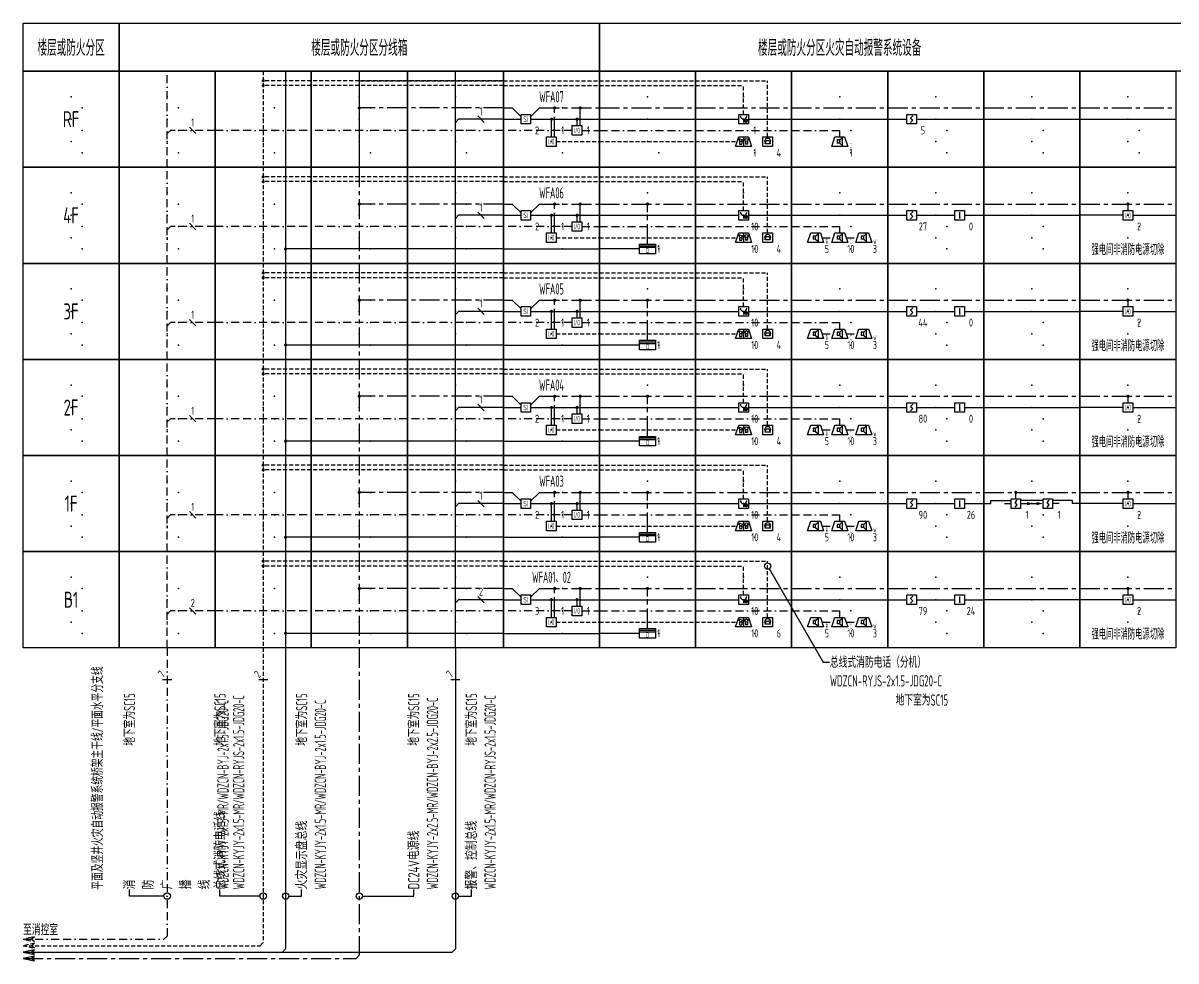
# Model space of a CAD drawing. Header units: millimetres. Extents: x -1040173 to 349982, y -145921 to 298175.
# Drawn here: x -134159 to -98159, y 5247 to 34522 of the extents above; entities that cross this region are included whole.
import ezdxf
from ezdxf import colors
from ezdxf.entities.mleader import LeaderData, LeaderLine
from ezdxf.enums import TextEntityAlignment as Align
from ezdxf.math import Vec2, Vec3

# ---------------------------------------------------------------- set-up
doc = ezdxf.new("R2010")
doc.units = ezdxf.units.MM
doc.header["$LTSCALE"] = 500
doc.header["$MEASUREMENT"] = 0
for name, pattern in [('BORDER', [1.75, 0.5, -0.25, 0.5, -0.25, 0, -0.25]), ('CENTER', [2, 1.25, -0.25, 0.25, -0.25]), ('HIDDEN', [0.375, 0.25, -0.125])]:
    doc.linetypes.add(name, pattern=pattern)
doc.layers.get('0').update_dxf_attribs({"color": 255, "linetype": 'CONTINUOUS'})
for name, color, linetype in [('E-BRST-WIRE', 2, 'BORDER'), ('E-FAS-DEVC', 3, 'CONTINUOUS'), ('E-FAS-WIRE', 4, 'CONTINUOUS'), ('E-FAS-WIRE2', 1, 'CENTER'), ('E-FAS-WIRE5', 4, 'HIDDEN'), ('E-REQU-DIMS', 30, 'CONTINUOUS'), ('E-UNIV-DIAG', 2, 'CONTINUOUS'), ('E-UNIV-EL', 140, 'CONTINUOUS'), ('E-UNIV-NOTE', 6, 'CONTINUOUS')]:
    doc.layers.add(name, color=color, linetype=linetype)
doc.layers.add('说明', color=7, linetype='CONTINUOUS', plot=False)
doc.styles.add('TH-STYLE3', font='tssdeng.shx', dxfattribs={"width": 0.7, "bigfont": 'tssdchn.shx'})

# ---------------------------------------------------------------- blocks, each defined once
blk = doc.blocks.new('E-ES01')
blk.add_lwpolyline([(0, 3000), (3000, 3000), (3000, 0), (0, 0)], close=True)
for p in [(1500, 2200), (1850, 1850), (1500, 1500), (1850, 1150), (1500, 800), (1850, 450)]:
    blk.add_point(p)
blk = doc.blocks.new('E-ANNO04')
blk.add_line((-1, -1), (1, 1))
at = {"style": 'TH-STYLE3', "width": 0.7}
blk.add_attdef('N', text='', height=2.5, dxfattribs=at).set_placement((0, 2.5), align=Align.MIDDLE)
blk = doc.blocks.new('E-BFAS110')
blk.add_lwpolyline([(-1.5, -1.5), (-1.5, 1.5), (1.5, 1.5), (1.5, -1.5)], close=True)
at = {"layer": 'E-UNIV-EL'}
blk.add_lwpolyline([(0.35, 1.06), (-0.35, 0.35), (0.35, -0.35), (-0.35, -1.06)], dxfattribs=at)
blk = doc.blocks.new('E-BFAS120')
blk.add_lwpolyline([(-1.5, -1.5), (-1.5, 1.5), (1.5, 1.5), (1.5, -1.5)], close=True)
at = {"layer": 'E-UNIV-EL'}
blk.add_line((0, -1), (0, 1), dxfattribs=at)
at = {"layer": 'E-UNIV-EL', "const_width": 0.25}
blk.add_lwpolyline([(-0.125, -0.75, 1), (0.125, -0.75, 1)], format="xyb", close=True, dxfattribs=at)
blk = doc.blocks.new('E-BFAS112')
blk.add_lwpolyline([(-1.5, -1.5), (-1.5, 1.5), (1.5, 1.5), (1.5, -1.5)], close=True)
at = {"layer": 'E-UNIV-EL'}
for p, q in [((-3.5, 0), (-1.5, 0)), ((1.5, 0), (3.5, 0))]:
    blk.add_line(p, q, dxfattribs=at)
blk.add_lwpolyline([(0.35, 1.06), (-0.35, 0.35), (0.35, -0.35), (-0.35, -1.06)], dxfattribs=at)
blk.add_lwpolyline([(3.5, 0, 1, 0, 0), (5.5, 0, 0, 0, 0)], format="xyseb", dxfattribs=at)
blk = doc.blocks.new('E-BFAS113')
blk.add_lwpolyline([(-1.5, -1.5), (-1.5, 1.5), (1.5, 1.5), (1.5, -1.5)], close=True)
at = {"layer": 'E-UNIV-EL'}
for p, q in [((-5.5, 0), (-3.5, 0)), ((3.5, 0), (1.5, 0))]:
    blk.add_line(p, q, dxfattribs=at)
blk.add_lwpolyline([(-3.5, 0, 1, 0, 0), (-1.5, 0, 0, 0, 0)], format="xyseb", dxfattribs=at)
blk.add_lwpolyline([(0.35, 1.06), (-0.35, 0.35), (0.35, -0.35), (-0.35, -1.06)], dxfattribs=at)
blk = doc.blocks.new('E-BFAS220')
blk.add_lwpolyline([(-1.5, -1.5), (-1.5, 1.5), (1.5, 1.5), (1.5, -1.5)], close=True)
at = {"layer": 'E-UNIV-EL'}
blk.add_lwpolyline([(0.58, 0), (1, 0, 1), (-1, 0), (-0.58, 0)], format="xyb", dxfattribs=at)
blk.add_lwpolyline([(-0.75, -0.67), (-0.5, 0.33), (0.5, 0.33), (0.75, -0.67)], close=True, dxfattribs=at)
blk = doc.blocks.new('E-BFAS030')
blk.add_lwpolyline([(-2.5, -1.5), (-2.5, 1.5), (2.5, 1.5), (2.5, -1.5)], close=True)
at = {"layer": 'E-UNIV-EL'}
for p, q in [((-2.5, 1), (2.5, 1)), ((-2.5, 0.5), (2.5, 0.5))]:
    blk.add_line(p, q, dxfattribs=at)
at = {"layer": 'E-UNIV-EL', "style": 'TH-STYLE3', "width": 0.7}
blk.add_attdef('F', text='', height=1.5, dxfattribs=at).set_placement((0, -0.5), align=Align.MIDDLE)
blk = doc.blocks.new('E-BFAS212')
blk.add_lwpolyline([(-1.5, -1.5), (-1.5, 1.5), (1.5, 1.5), (1.5, -1.5)], close=True)
at = {"layer": 'E-UNIV-EL'}
blk.add_line((0, 0), (0, -1), dxfattribs=at)
for radius in [0.5, 0.25]:
    blk.add_circle((0.75, -0.5), radius, dxfattribs=at)
blk.add_arc((0, 1), 1, 180, 0, dxfattribs=at)
blk = doc.blocks.new('E-BFAS410-2')
blk.add_lwpolyline([(-2.5, -1.5), (-1.5, 1.5), (1.5, 1.5), (2.5, -1.5)], close=True)
at = {"layer": 'E-UNIV-EL'}
for p, q in [((0, 0.5), (-0.8, 0.5)), ((-0.8, 0.5), (-0.8, -0.5)), ((0, 0.5), (0.8, 1.2)), ((0, -0.5), (0, 0.5)), ((0.8, 1.2), (0.8, -1.2)), ((0, -0.5), (-0.8, -0.5)), ((0, -0.5), (0.8, -1.2))]:
    blk.add_line(p, q, dxfattribs=at)
at = {"layer": 'E-UNIV-EL', "style": 'TH-STYLE3', "width": 0.5}
blk.add_attdef('F', text='', height=1.5, dxfattribs=at).set_placement((3.5, -1.25), align=Align.MIDDLE)
blk = doc.blocks.new('E-BFAS410-3')
blk.add_lwpolyline([(-2.5, -1.5), (-1.5, 1.5), (1.5, 1.5), (2.5, -1.5)], close=True)
at = {"layer": 'E-UNIV-EL'}
for p, q in [((0, 0.5), (-0.8, 0.5)), ((-0.8, 0.5), (-0.8, -0.5)), ((0, 0.5), (0.8, 1.2)), ((0, -0.5), (0, 0.5)), ((0.8, 1.2), (0.8, -1.2)), ((0, -0.5), (-0.8, -0.5)), ((0, -0.5), (0.8, -1.2))]:
    blk.add_line(p, q, dxfattribs=at)
at = {"layer": 'E-UNIV-EL', "style": 'TH-STYLE3', "width": 0.5}
blk.add_attdef('F', text='', height=1.5, dxfattribs=at).set_placement((3.5, -1.25), align=Align.MIDDLE)
blk = doc.blocks.new('E-BFAS410-4')
blk.add_lwpolyline([(-2.5, -1.5), (-1.5, 1.5), (1.5, 1.5), (2.5, -1.5)], close=True)
at = {"layer": 'E-UNIV-EL'}
for p, q in [((0, 0.5), (-0.8, 0.5)), ((-0.8, 0.5), (-0.8, -0.5)), ((0, 0.5), (0.8, 1.2)), ((0, -0.5), (0, 0.5)), ((0.8, 1.2), (0.8, -1.2)), ((0, -0.5), (-0.8, -0.5)), ((0, -0.5), (0.8, -1.2))]:
    blk.add_line(p, q, dxfattribs=at)
at = {"layer": 'E-UNIV-EL', "style": 'TH-STYLE3', "width": 0.5}
blk.add_attdef('F', text='', height=1.5, dxfattribs=at).set_placement((3.5, -1.25), align=Align.MIDDLE)
blk = doc.blocks.new('E-BFAS330')
blk.add_lwpolyline([(-2.5, -1.5), (-1.5, 1.5), (1.5, 1.5), (2.5, -1.5)], close=True)
at = {"layer": 'E-UNIV-EL'}
for p, q in [((-1.56, 1), (-0.24, 0.6)), ((-1.1, 0), (-1.56, 1)), ((-0.5, 0), (-1.3, 0)), ((-1.3, 0), (-1.3, -0.8)), ((-0.7, 0), (-0.24, 0.6)), ((-0.5, 0), (-0.5, -0.8)), ((0, 1.5), (0, -1.5)), ((0.6, 0.1), (0.6, -0.8)), ((1.2, 0.1), (1.2, -0.8)), ((-1.3, -0.8), (-0.5, -0.8)), ((1.2, -0.8), (0.6, -0.8))]:
    blk.add_line(p, q, dxfattribs=at)
blk.add_circle((0.9, 0.5), 0.5, dxfattribs=at)
blk = doc.blocks.new('E-BFAS520')
blk.add_lwpolyline([(-1.5, -1.5), (-1.5, 1.5), (1.5, 1.5), (1.5, -1.5)], close=True)
at = {"layer": 'E-UNIV-EL', "style": 'TH-STYLE3', "width": 0.5}
blk.add_attdef('F', text='', height=1.7, dxfattribs=at).set_placement((0, 0), align=Align.MIDDLE)
blk = doc.blocks.new('E-BFAS540')
blk.add_lwpolyline([(-1.5, -1.5), (-1.5, 1.5), (1.5, 1.5), (1.5, -1.5)], close=True)
at = {"layer": 'E-UNIV-EL', "style": 'TH-STYLE3', "width": 0.7}
blk.add_attdef('F', text='', height=1.7, dxfattribs=at).set_placement((0, 0), align=Align.MIDDLE)
blk = doc.blocks.new('_DotBlank')
at = {"color": 0, "linetype": 'ByBlock', "lineweight": -2}
blk.add_line((-0.5, 0), (-1, 0), dxfattribs=at)
blk.add_circle((0, 0), 0.5, dxfattribs=at)
blk = doc.blocks.new('系统图固定部分（不含消控室）')
at = {"layer": 'E-BRST-WIRE', "color": 2}
for p, q in [((4500, 0), (4500, -9000)), ((0, -9100), (4400, -9100)), ((4400, -9100), (4500, -9000))]:
    blk.add_line(p, q, dxfattribs=at)
blk.add_lwpolyline([(0, -9100), (353, -9175), (253, -9100), (353, -9025), (0, -9100)], dxfattribs=at)
at = {"layer": 'E-FAS-WIRE', "color": 4}
for p, q in [((8200, 0), (8200, -9400)), ((13500, 0), (13500, -9400)), ((0, -9500), (13400, -9500)), ((8100, -9500), (8200, -9400)), ((13400, -9500), (13500, -9400))]:
    blk.add_line(p, q, dxfattribs=at)
blk.add_lwpolyline([(0, -9500), (353, -9575), (253, -9500), (353, -9425), (0, -9500)], dxfattribs=at)
at = {"layer": 'E-FAS-WIRE2', "color": 1}
for p, q in [((10500, 0), (10500, -9600)), ((0, -9700), (10400, -9700)), ((10400, -9700), (10500, -9600))]:
    blk.add_line(p, q, dxfattribs=at)
blk.add_lwpolyline([(0, -9700), (353, -9775), (253, -9700), (353, -9625), (0, -9700)], dxfattribs=at)
at = {"layer": 'E-FAS-WIRE5', "color": 4}
for p, q in [((7500, 0), (7500, -9200)), ((0, -9300), (7400, -9300)), ((7400, -9300), (7500, -9200))]:
    blk.add_line(p, q, dxfattribs=at)
blk.add_lwpolyline([(0, -9300), (353, -9375), (253, -9300), (353, -9225), (0, -9300)], dxfattribs=at)
at = {"layer": 'E-REQU-DIMS', "color": 6, "insert": (27246, -1456), "char_height": 350, "attachment_point": 1, "style": 'TH-STYLE3'}
blk.add_mtext('{\\W0.6;地下室为SC15}', dxfattribs=at)
at = {"layer": 'E-REQU-DIMS', "color": 6, "char_height": 350, "attachment_point": 4, "rotation": 90, "style": 'TH-STYLE3'}
for insert in [(3325, -3060), (6150, -3060), (8700, -3060), (12200, -3060), (14000, -3060)]:
    blk.add_mtext('{\\W0.6;地下室为SC15}', dxfattribs=dict(at, insert=insert))
at = {"layer": 'E-UNIV-NOTE', "style": 'TH-STYLE3', "width": 0.6}
blk.add_text('平面及竖井火灾自动报警系统桥架主干线/平面水平分支线', height=350, rotation=90, dxfattribs=at).set_placement((2325, -7550), align=Align.MIDDLE_LEFT)
blk.add_text('至消控室', height=350, dxfattribs=at).set_placement((0, -8800), align=Align.MIDDLE_LEFT)
at = {"layer": 'E-REQU-DIMS'}
ml = blk.add_multileader_mtext('Standard', dxfattribs=at)
ml.set_content('总线式消防电话线\\P{\\W0.5;WDZCN-KYJY-2x1.5-MR/WDZCN-RYJS-2x1.5-JDG20-C}', color=6, style='TH-STYLE3')
ml.set_leader_properties()
ml.set_arrow_properties(name='DOTBLANK')
ml.build(insert=Vec2(0, 0))
ml.multileader.update_dxf_attribs({"dogleg_length": 2, "arrow_head_size": 200, "scale": 100})
ctx = ml.context
ctx.base_point, ctx.scale, ctx.char_height, ctx.arrow_head_size, ctx.landing_gap_size, ctx.plane_origin, ctx.plane_x_axis, ctx.plane_y_axis = Vec3(6150, -7550), 100, 350, 200, 9, Vec3(4904, -4467), Vec3(0, 1), Vec3(-1, 0)
notes = []
notes.append((ctx, [(0, (1, 1, 0), (6150, -7750), (0, 1), 200, [(0, [(7500, -7750)], 0, [])])]))
ctx.mtext.insert, ctx.mtext.text_direction, ctx.mtext.rotation, ctx.mtext.flow_direction = Vec3(5975, -7541), Vec3(0, 1), 1.570796, 5
ml = blk.add_multileader_mtext('Standard', dxfattribs=at)
ml.set_content('报警、控制总线\\P{\\W0.5;WDZCN-KYJY-2x1.5-MR/WDZCN-RYJS-2x1.5-JDG20-C}', color=6, style='TH-STYLE3')
ml.set_leader_properties()
ml.set_arrow_properties(name='DOTBLANK')
ml.build(insert=Vec2(0, 0))
ml.multileader.update_dxf_attribs({"dogleg_length": 2, "arrow_head_size": 200, "scale": 100})
ctx = ml.context
ctx.base_point, ctx.scale, ctx.char_height, ctx.arrow_head_size, ctx.landing_gap_size, ctx.plane_origin, ctx.plane_x_axis, ctx.plane_y_axis = Vec3(14000, -7550), 100, 350, 200, 9, Vec3(15746, -4467), Vec3(0, 1), Vec3(-1, 0)
notes.append((ctx, [(0, (1, 1, 0), (14000, -7750), (0, 1), 200, [(0, [(13500, -7750)], 0, [])])]))
ctx.mtext.insert, ctx.mtext.text_direction, ctx.mtext.rotation, ctx.mtext.flow_direction = Vec3(13825, -7541), Vec3(0, 1), 1.570796, 5
ml = blk.add_multileader_mtext('Standard', dxfattribs=at)
ml.set_content('火灾显示盘总线\\P{\\W0.5;WDZCN-KYJY-2x1.5-MR/WDZCN-BYJ-2x1.5-JDG20-C}', color=6, style='TH-STYLE3')
ml.set_leader_properties()
ml.set_arrow_properties(name='DOTBLANK')
ml.build(insert=Vec2(0, 0))
ml.multileader.update_dxf_attribs({"dogleg_length": 2, "arrow_head_size": 200, "scale": 100})
ctx = ml.context
ctx.base_point, ctx.scale, ctx.char_height, ctx.arrow_head_size, ctx.landing_gap_size, ctx.plane_origin, ctx.plane_x_axis, ctx.plane_y_axis = Vec3(8700, -7550), 100, 350, 200, 9, Vec3(10446, -4467), Vec3(0, 1), Vec3(-1, 0)
notes.append((ctx, [(0, (1, 1, 0), (8700, -7750), (0, 1), 200, [(0, [(8200, -7750)], 0, [])])]))
ctx.mtext.insert, ctx.mtext.text_direction, ctx.mtext.rotation, ctx.mtext.flow_direction = Vec3(8525, -7541), Vec3(0, 1), 1.570796, 5
ml = blk.add_multileader_mtext('Standard', dxfattribs=at)
ml.set_content('DC24V电源线\\P{\\W0.5;WDZCN-KYJY-2x2.5-MR/WDZCN-BYJ-2x2.5-JDG20-C}', color=6, style='TH-STYLE3')
ml.set_leader_properties()
ml.set_arrow_properties(name='DOTBLANK')
ml.build(insert=Vec2(0, 0))
ml.multileader.update_dxf_attribs({"dogleg_length": 2, "arrow_head_size": 200, "scale": 100})
ctx = ml.context
ctx.base_point, ctx.scale, ctx.char_height, ctx.arrow_head_size, ctx.landing_gap_size, ctx.plane_origin, ctx.plane_x_axis, ctx.plane_y_axis = Vec3(12200, -7550), 100, 350, 200, 9, Vec3(13746, -4467), Vec3(0, 1), Vec3(-1, 0)
notes.append((ctx, [(0, (1, 1, 0), (12200, -7750), (0, 1), 200, [(0, [(10500, -7750)], 0, [])])]))
ctx.mtext.insert, ctx.mtext.text_direction, ctx.mtext.rotation, ctx.mtext.flow_direction = Vec3(12025, -7541), Vec3(0, 1), 1.570796, 5
ml = blk.add_multileader_mtext('Standard', dxfattribs=at)
ml.set_content('{\\W0.6;总线式消防电话（分机）\\PWDZCN-RYJS-2x1.5-JDG20-C}', color=6, style='TH-STYLE3')
ml.set_leader_properties()
ml.set_arrow_properties(name='DOTBLANK')
ml.build(insert=Vec2(0, 0))
ml.multileader.update_dxf_attribs({"dogleg_length": 2, "arrow_head_size": 200, "scale": 100})
ctx = ml.context
ctx.base_point, ctx.scale, ctx.char_height, ctx.arrow_head_size, ctx.landing_gap_size, ctx.plane_origin = Vec3(25186, -450), 100, 350, 200, 9, Vec3(26019, 1004)
notes.append((ctx, [(0, (1, 1, 0), (24986, -450), (1, 0), 200, [(1, [(23250, 2550)], 0, [])])]))
ctx.mtext.insert, ctx.mtext.flow_direction = Vec3(25195, -275), 5
ml = blk.add_multileader_mtext('Standard', dxfattribs=at)
ml.set_content('消防广播线\\P{\\W0.5;WDZCN-KYJY-2x1.5-MR/WDZCN-BYJ-2x1.5-JDG20-C}', color=6, style='TH-STYLE3')
ml.set_leader_properties()
ml.set_arrow_properties(name='DOTBLANK')
ml.build(insert=Vec2(0, 0))
ml.multileader.update_dxf_attribs({"dogleg_length": 2, "arrow_head_size": 200, "scale": 100})
ctx = ml.context
ctx.base_point, ctx.scale, ctx.char_height, ctx.arrow_head_size, ctx.landing_gap_size, ctx.plane_origin, ctx.plane_x_axis, ctx.plane_y_axis = Vec3(3325, -7550), 100, 350, 200, 9, Vec3(1579, -4467), Vec3(0, 1), Vec3(-1, 0)
notes.append((ctx, [(0, (1, 1, 0), (3325, -7750), (0, 1), 200, [(0, [(4500, -7750)], 0, [])])]))
ctx.mtext.insert, ctx.mtext.text_direction, ctx.mtext.rotation, ctx.mtext.width, ctx.mtext.flow_direction = Vec3(3150, -7541), Vec3(0, 1), 1.570796, 0.5, 5
for ctx, leaders in notes:
    for number, flags, end, landing, length, lines in leaders:
        leader = LeaderData()
        leader.index, (leader.has_last_leader_line, leader.has_dogleg_vector, leader.attachment_direction) = number, flags
        leader.last_leader_point, leader.dogleg_vector, leader.dogleg_length = Vec3(end), Vec3(landing), length
        for number, points, colour, breaks in lines:
            line = LeaderLine()
            line.index, line.vertices, line.color, line.breaks = number, Vec3.list(points), colors.encode_raw_color(colour), breaks
            leader.lines.append(line)
        ctx.leaders.append(leader)

msp = doc.modelspace()

# ---------------------------------------------------------------- linework, layer by layer
at = {"layer": 'E-BRST-WIRE'}
for p, q in [((-129659, 30022), (-129659, 33022)), ((-129659, 31072), (-129559, 31172)), ((-128159, 31172), (-129559, 31172)), ((-119159, 31172), (-128159, 31172)), ((-117009, 31172), (-119159, 31172)), ((-116709, 31172), (-116159, 31172)), ((-116159, 31172), (-113159, 31172)), ((-113159, 31172), (-110159, 31172)), ((-110159, 31172), (-108659, 31172)), ((-108659, 30972), (-108659, 31172)), ((-129659, 27022), (-129659, 30022)), ((-129659, 28072), (-129559, 28172)), ((-128159, 28172), (-129559, 28172)), ((-119159, 28172), (-128159, 28172)), ((-117009, 28172), (-119159, 28172)), ((-116709, 28172), (-116159, 28172)), ((-116159, 28172), (-113159, 28172)), ((-113159, 28172), (-110159, 28172)), ((-110159, 28172), (-108659, 28172)), ((-108659, 27972), (-108659, 28172)), ((-109209, 27822), (-108859, 27822)), ((-108459, 27822), (-108109, 27822)), ((-129659, 24022), (-129659, 27022)), ((-129659, 25072), (-129559, 25172)), ((-128159, 25172), (-129559, 25172)), ((-119159, 25172), (-128159, 25172)), ((-117009, 25172), (-119159, 25172)), ((-116709, 25172), (-116159, 25172)), ((-116159, 25172), (-113159, 25172)), ((-113159, 25172), (-110159, 25172)), ((-110159, 25172), (-108659, 25172)), ((-108659, 24972), (-108659, 25172)), ((-109209, 24822), (-108859, 24822)), ((-108459, 24822), (-108109, 24822)), ((-129659, 21022), (-129659, 24022)), ((-129659, 22072), (-129559, 22172)), ((-128159, 22172), (-129559, 22172)), ((-119159, 22172), (-128159, 22172)), ((-117009, 22172), (-119159, 22172)), ((-116709, 22172), (-116159, 22172)), ((-116159, 22172), (-113159, 22172)), ((-113159, 22172), (-110159, 22172)), ((-110159, 22172), (-108659, 22172)), ((-108659, 21972), (-108659, 22172)), ((-109209, 21822), (-108859, 21822)), ((-108459, 21822), (-108109, 21822)), ((-129659, 18022), (-129659, 21022)), ((-129659, 19072), (-129559, 19172)), ((-128159, 19172), (-129559, 19172)), ((-119159, 19172), (-128159, 19172)), ((-117009, 19172), (-119159, 19172)), ((-116709, 19172), (-116159, 19172)), ((-116159, 19172), (-113159, 19172)), ((-113159, 19172), (-110159, 19172)), ((-110159, 19172), (-108659, 19172)), ((-108659, 18972), (-108659, 19172)), ((-109209, 18822), (-108859, 18822)), ((-108459, 18822), (-108109, 18822)), ((-129659, 15022), (-129659, 18022)), ((-129659, 16072), (-129559, 16172)), ((-128159, 16172), (-129559, 16172)), ((-119159, 16172), (-128159, 16172)), ((-117009, 16172), (-119159, 16172)), ((-116709, 16172), (-116159, 16172)), ((-116159, 16172), (-113159, 16172)), ((-113159, 16172), (-110159, 16172)), ((-110159, 16172), (-108659, 16172)), ((-108659, 15972), (-108659, 16172)), ((-109209, 15822), (-108859, 15822)), ((-108459, 15822), (-108109, 15822))]:
    msp.add_line(p, q, dxfattribs=at)
at = {"layer": 'E-FAS-WIRE'}
for p, q in [((-125959, 33022), (-125959, 30022)), ((-123659, 33022), (-123659, 30022)), ((-120659, 30022), (-120659, 33022)), ((-120659, 31422), (-120559, 31522)), ((-119159, 31522), (-120559, 31522)), ((-119159, 31522), (-118609, 31522)), ((-118309, 31522), (-116159, 31522)), ((-117659, 30972), (-117659, 31522)), ((-116859, 31322), (-116859, 31522)), ((-116159, 31522), (-113159, 31522)), ((-113159, 31522), (-111809, 31522)), ((-111509, 31522), (-110159, 31522)), ((-110159, 31522), (-107159, 31522)), ((-107159, 31522), (-106559, 31522)), ((-106259, 31522), (-104159, 31522)), ((-104159, 31522), (-101159, 31522)), ((-101159, 31522), (-98159, 31522)), ((-125959, 30022), (-125959, 27022)), ((-120659, 27022), (-120659, 30022)), ((-120659, 28422), (-120559, 28522)), ((-119159, 28522), (-120559, 28522)), ((-119159, 28522), (-118609, 28522)), ((-118309, 28522), (-116159, 28522)), ((-117659, 27972), (-117659, 28522)), ((-116859, 28322), (-116859, 28522)), ((-116159, 28522), (-113159, 28522)), ((-113159, 28522), (-111809, 28522)), ((-111509, 28522), (-110159, 28522)), ((-110159, 28522), (-107159, 28522)), ((-107159, 28522), (-106559, 28522)), ((-106259, 28522), (-105059, 28522)), ((-104759, 28522), (-104159, 28522)), ((-104159, 28522), (-101159, 28522)), ((-99809, 28522), (-101159, 28522)), ((-99509, 28522), (-98159, 28522)), ((-119159, 27472), (-125959, 27472)), ((-119159, 27472), (-116159, 27472)), ((-114909, 27472), (-116159, 27472)), ((-125959, 27022), (-125959, 24022)), ((-120659, 24022), (-120659, 27022)), ((-120659, 25422), (-120559, 25522)), ((-119159, 25522), (-120559, 25522)), ((-119159, 25522), (-118609, 25522)), ((-118309, 25522), (-116159, 25522)), ((-117659, 24972), (-117659, 25522)), ((-116859, 25322), (-116859, 25522)), ((-116159, 25522), (-113159, 25522)), ((-113159, 25522), (-111809, 25522)), ((-111509, 25522), (-110159, 25522)), ((-110159, 25522), (-107159, 25522)), ((-107159, 25522), (-106559, 25522)), ((-106259, 25522), (-105059, 25522)), ((-104759, 25522), (-104159, 25522)), ((-104159, 25522), (-101159, 25522)), ((-99809, 25522), (-101159, 25522)), ((-99509, 25522), (-98159, 25522)), ((-119159, 24472), (-125959, 24472)), ((-119159, 24472), (-116159, 24472)), ((-114909, 24472), (-116159, 24472)), ((-125959, 24022), (-125959, 21022)), ((-120659, 21022), (-120659, 24022)), ((-120659, 22422), (-120559, 22522)), ((-119159, 22522), (-120559, 22522)), ((-119159, 22522), (-118609, 22522)), ((-118309, 22522), (-116159, 22522)), ((-117659, 21972), (-117659, 22522)), ((-116859, 22322), (-116859, 22522)), ((-116159, 22522), (-113159, 22522)), ((-113159, 22522), (-111809, 22522)), ((-111509, 22522), (-110159, 22522)), ((-110159, 22522), (-107159, 22522)), ((-107159, 22522), (-106559, 22522)), ((-106259, 22522), (-105059, 22522)), ((-104759, 22522), (-104159, 22522)), ((-104159, 22522), (-101159, 22522)), ((-99809, 22522), (-101159, 22522)), ((-99509, 22522), (-98159, 22522)), ((-119159, 21472), (-125959, 21472)), ((-119159, 21472), (-116159, 21472)), ((-114909, 21472), (-116159, 21472)), ((-125959, 21022), (-125959, 18022)), ((-120659, 18022), (-120659, 21022)), ((-120659, 19422), (-120559, 19522)), ((-119159, 19522), (-120559, 19522)), ((-119159, 19522), (-118609, 19522)), ((-118309, 19522), (-116159, 19522)), ((-117659, 18972), (-117659, 19522)), ((-116859, 19322), (-116859, 19522)), ((-116159, 19522), (-113159, 19522)), ((-113159, 19522), (-111809, 19522)), ((-111509, 19522), (-110159, 19522)), ((-110159, 19522), (-107159, 19522)), ((-107159, 19522), (-106559, 19522)), ((-106259, 19522), (-105059, 19522)), ((-104759, 19522), (-104159, 19522)), ((-102309, 19622), (-103009, 19622)), ((-99809, 19522), (-101159, 19522)), ((-99509, 19522), (-98159, 19522)), ((-119159, 18472), (-125959, 18472)), ((-119159, 18472), (-116159, 18472)), ((-114909, 18472), (-116159, 18472)), ((-125959, 18022), (-125959, 15022)), ((-120659, 15022), (-120659, 18022)), ((-99659, 16872), (-99659, 16672)), ((-120659, 16422), (-120559, 16522)), ((-119159, 16522), (-120559, 16522)), ((-119159, 16522), (-118609, 16522)), ((-118309, 16522), (-116159, 16522)), ((-117659, 15972), (-117659, 16522)), ((-116859, 16322), (-116859, 16522)), ((-116159, 16522), (-113159, 16522)), ((-113159, 16522), (-111809, 16522)), ((-111509, 16522), (-110159, 16522)), ((-110159, 16522), (-107159, 16522)), ((-107159, 16522), (-106559, 16522)), ((-106259, 16522), (-105059, 16522)), ((-104759, 16522), (-104159, 16522)), ((-101159, 16522), (-104159, 16522)), ((-99809, 16522), (-101159, 16522)), ((-99509, 16522), (-98159, 16522)), ((-119159, 15472), (-125959, 15472)), ((-119159, 15472), (-116159, 15472)), ((-114909, 15472), (-116159, 15472))]:
    msp.add_line(p, q, dxfattribs=at)
at = {"layer": 'E-FAS-WIRE', "const_width": 50}
for points in [[(-123684, 31872, 1), (-123634, 31872, 1)], [(-117684, 31522, 1), (-117634, 31522, 1)], [(-116884, 31522, 1), (-116834, 31522, 1)], [(-117684, 28522, 1), (-117634, 28522, 1)], [(-116884, 28522, 1), (-116834, 28522, 1)], [(-125984, 27472, 1), (-125934, 27472, 1)], [(-117684, 25522, 1), (-117634, 25522, 1)], [(-116884, 25522, 1), (-116834, 25522, 1)], [(-125984, 24472, 1), (-125934, 24472, 1)], [(-117684, 22522, 1), (-117634, 22522, 1)], [(-116884, 22522, 1), (-116834, 22522, 1)], [(-125984, 21472, 1), (-125934, 21472, 1)], [(-117684, 19522, 1), (-117634, 19522, 1)], [(-116884, 19522, 1), (-116834, 19522, 1)], [(-125984, 18472, 1), (-125934, 18472, 1)], [(-99684, 16872, 1), (-99634, 16872, 1)], [(-117684, 16522, 1), (-117634, 16522, 1)], [(-116884, 16522, 1), (-116834, 16522, 1)], [(-125984, 15472, 1), (-125934, 15472, 1)]]:
    msp.add_lwpolyline(points, format="xyb", close=True, dxfattribs=at)
at = {"layer": 'E-FAS-WIRE'}
for points in [[(-104159, 19522), (-103934, 19522), (-103934, 19622), (-103309, 19622)], [(-101159, 19522), (-101384, 19522), (-101384, 19622), (-102009, 19622)]]:
    msp.add_lwpolyline(points, dxfattribs=at)
at = {"layer": 'E-FAS-WIRE2'}
for p, q in [((-119159, 31872), (-123659, 31872)), ((-119159, 31872), (-118884, 31872)), ((-118609, 31597), (-118884, 31872)), ((-118309, 31597), (-118034, 31872)), ((-118034, 31872), (-116159, 31872)), ((-117559, 30972), (-117559, 31872)), ((-116759, 31322), (-116759, 31872)), ((-116159, 31872), (-113159, 31872)), ((-113159, 31872), (-110159, 31872)), ((-110159, 31872), (-107159, 31872)), ((-107159, 31872), (-104159, 31872)), ((-104159, 31872), (-101159, 31872)), ((-101159, 31872), (-98159, 31872)), ((-123659, 30022), (-123659, 27022)), ((-119159, 28872), (-123659, 28872)), ((-119159, 28872), (-118884, 28872)), ((-118609, 28597), (-118884, 28872)), ((-118309, 28597), (-118034, 28872)), ((-118034, 28872), (-116159, 28872)), ((-117559, 27972), (-117559, 28872)), ((-116759, 28322), (-116759, 28872)), ((-116159, 28872), (-113159, 28872)), ((-114659, 27622), (-114659, 28872)), ((-113159, 28872), (-110159, 28872)), ((-110159, 28872), (-107159, 28872)), ((-107159, 28872), (-104159, 28872)), ((-104159, 28872), (-101159, 28872)), ((-101159, 28872), (-98159, 28872)), ((-99659, 28872), (-99659, 28672)), ((-123659, 27022), (-123659, 24022)), ((-119159, 25872), (-123659, 25872)), ((-119159, 25872), (-118884, 25872)), ((-118609, 25597), (-118884, 25872)), ((-118309, 25597), (-118034, 25872)), ((-118034, 25872), (-116159, 25872)), ((-117559, 24972), (-117559, 25872)), ((-116759, 25322), (-116759, 25872)), ((-116159, 25872), (-113159, 25872)), ((-114659, 24622), (-114659, 25872)), ((-113159, 25872), (-110159, 25872)), ((-110159, 25872), (-107159, 25872)), ((-107159, 25872), (-104159, 25872)), ((-104159, 25872), (-101159, 25872)), ((-101159, 25872), (-98159, 25872)), ((-99659, 25872), (-99659, 25672)), ((-123659, 24022), (-123659, 21022)), ((-119159, 22872), (-123659, 22872)), ((-119159, 22872), (-118884, 22872)), ((-118609, 22597), (-118884, 22872)), ((-118309, 22597), (-118034, 22872)), ((-118034, 22872), (-116159, 22872)), ((-117559, 21972), (-117559, 22872)), ((-116759, 22322), (-116759, 22872)), ((-116159, 22872), (-113159, 22872)), ((-114659, 21622), (-114659, 22872)), ((-113159, 22872), (-110159, 22872)), ((-110159, 22872), (-107159, 22872)), ((-107159, 22872), (-104159, 22872)), ((-104159, 22872), (-101159, 22872)), ((-101159, 22872), (-98159, 22872)), ((-99659, 22872), (-99659, 22672)), ((-123659, 21022), (-123659, 18022)), ((-119159, 19872), (-123659, 19872)), ((-119159, 19872), (-118884, 19872)), ((-118609, 19597), (-118884, 19872)), ((-118309, 19597), (-118034, 19872)), ((-118034, 19872), (-116159, 19872)), ((-117559, 18972), (-117559, 19872)), ((-116759, 19322), (-116759, 19872)), ((-116159, 19872), (-113159, 19872)), ((-114659, 18622), (-114659, 19872)), ((-113159, 19872), (-110159, 19872)), ((-110159, 19872), (-107159, 19872)), ((-107159, 19872), (-104159, 19872)), ((-104159, 19872), (-101159, 19872)), ((-103159, 19672), (-103159, 19872)), ((-101159, 19872), (-98159, 19872)), ((-99659, 19872), (-99659, 19672)), ((-123659, 18022), (-123659, 15022)), ((-119159, 16872), (-123659, 16872)), ((-119159, 16872), (-118884, 16872)), ((-118609, 16597), (-118884, 16872)), ((-118309, 16597), (-118034, 16872)), ((-118034, 16872), (-116159, 16872)), ((-117559, 15972), (-117559, 16872)), ((-116759, 16322), (-116759, 16872)), ((-116159, 16872), (-113159, 16872)), ((-114659, 15622), (-114659, 16872)), ((-113159, 16872), (-110159, 16872)), ((-110159, 16872), (-107159, 16872)), ((-107159, 16872), (-104159, 16872)), ((-104159, 16872), (-101159, 16872)), ((-101159, 16872), (-98159, 16872)), ((-99659, 16872), (-99659, 16672))]:
    msp.add_line(p, q, dxfattribs=at)
at = {"layer": 'E-FAS-WIRE2', "const_width": 50}
for points in [[(-117584, 31872, 1), (-117534, 31872, 1)], [(-116784, 31872, 1), (-116734, 31872, 1)], [(-123684, 28872, 1), (-123634, 28872, 1)], [(-117584, 28872, 1), (-117534, 28872, 1)], [(-116784, 28872, 1), (-116734, 28872, 1)], [(-114684, 28872, 1), (-114634, 28872, 1)], [(-99684, 28872, 1), (-99634, 28872, 1)], [(-123684, 25872, 1), (-123634, 25872, 1)], [(-117584, 25872, 1), (-117534, 25872, 1)], [(-116784, 25872, 1), (-116734, 25872, 1)], [(-114684, 25872, 1), (-114634, 25872, 1)], [(-99684, 25872, 1), (-99634, 25872, 1)], [(-123684, 22872, 1), (-123634, 22872, 1)], [(-117584, 22872, 1), (-117534, 22872, 1)], [(-116784, 22872, 1), (-116734, 22872, 1)], [(-114684, 22872, 1), (-114634, 22872, 1)], [(-99684, 22872, 1), (-99634, 22872, 1)], [(-123684, 19872, 1), (-123634, 19872, 1)], [(-117584, 19872, 1), (-117534, 19872, 1)], [(-116784, 19872, 1), (-116734, 19872, 1)], [(-114684, 19872, 1), (-114634, 19872, 1)], [(-103184, 19872, 1), (-103134, 19872, 1)], [(-99684, 19872, 1), (-99634, 19872, 1)], [(-123684, 16872, 1), (-123634, 16872, 1)], [(-117584, 16872, 1), (-117534, 16872, 1)], [(-116784, 16872, 1), (-116734, 16872, 1)], [(-114684, 16872, 1), (-114634, 16872, 1)], [(-99684, 16872, 1), (-99634, 16872, 1)]]:
    msp.add_lwpolyline(points, format="xyb", close=True, dxfattribs=at)
at = {"layer": 'E-FAS-WIRE5'}
for p, q in [((-126659, 33022), (-126659, 30022)), ((-119159, 32722), (-126659, 32722)), ((-119159, 32572), (-126659, 32572)), ((-123659, 32722), (-120659, 32722)), ((-122159, 32722), (-119159, 32722)), ((-119159, 32722), (-116159, 32722)), ((-119159, 32572), (-116159, 32572)), ((-116159, 32722), (-113159, 32722)), ((-116159, 32572), (-113159, 32572)), ((-113159, 32722), (-110909, 32722)), ((-113159, 32572), (-111659, 32572)), ((-111659, 31672), (-111659, 32572)), ((-110909, 30972), (-110909, 32722)), ((-117509, 30822), (-116159, 30822)), ((-116159, 30822), (-113159, 30822)), ((-113159, 30822), (-111859, 30822)), ((-126659, 30022), (-126659, 27022)), ((-119159, 29722), (-126659, 29722)), ((-119159, 29572), (-126659, 29572)), ((-119159, 29722), (-116159, 29722)), ((-119159, 29572), (-116159, 29572)), ((-116159, 29722), (-113159, 29722)), ((-116159, 29572), (-113159, 29572)), ((-113159, 29722), (-110909, 29722)), ((-113159, 29572), (-111659, 29572)), ((-111659, 28672), (-111659, 29572)), ((-110909, 27972), (-110909, 29722)), ((-117509, 27822), (-116159, 27822)), ((-116159, 27822), (-113159, 27822)), ((-113159, 27822), (-111859, 27822)), ((-126659, 27022), (-126659, 24022)), ((-119159, 26722), (-126659, 26722)), ((-119159, 26722), (-116159, 26722)), ((-116159, 26722), (-113159, 26722)), ((-113159, 26722), (-110909, 26722)), ((-110909, 24972), (-110909, 26722)), ((-119159, 26572), (-126659, 26572)), ((-119159, 26572), (-116159, 26572)), ((-116159, 26572), (-113159, 26572)), ((-113159, 26572), (-111659, 26572)), ((-111659, 25672), (-111659, 26572)), ((-117509, 24822), (-116159, 24822)), ((-116159, 24822), (-113159, 24822)), ((-113159, 24822), (-111859, 24822)), ((-126659, 24022), (-126659, 21022)), ((-119159, 23722), (-126659, 23722)), ((-119159, 23572), (-126659, 23572)), ((-119159, 23722), (-116159, 23722)), ((-119159, 23572), (-116159, 23572)), ((-116159, 23722), (-113159, 23722)), ((-116159, 23572), (-113159, 23572)), ((-113159, 23722), (-110909, 23722)), ((-113159, 23572), (-111659, 23572)), ((-111659, 22672), (-111659, 23572)), ((-110909, 21972), (-110909, 23722)), ((-117509, 21822), (-116159, 21822)), ((-116159, 21822), (-113159, 21822)), ((-113159, 21822), (-111859, 21822)), ((-126659, 21022), (-126659, 18022)), ((-119159, 20722), (-126659, 20722)), ((-119159, 20572), (-126659, 20572)), ((-119159, 20722), (-116159, 20722)), ((-119159, 20572), (-116159, 20572)), ((-116159, 20722), (-113159, 20722)), ((-116159, 20572), (-113159, 20572)), ((-113159, 20722), (-110909, 20722)), ((-113159, 20572), (-111659, 20572)), ((-111659, 19672), (-111659, 20572)), ((-110909, 18972), (-110909, 20722)), ((-117509, 18822), (-116159, 18822)), ((-116159, 18822), (-113159, 18822)), ((-113159, 18822), (-111859, 18822)), ((-126659, 18022), (-126659, 15022)), ((-119159, 17722), (-126659, 17722)), ((-119159, 17722), (-116159, 17722)), ((-116159, 17722), (-113159, 17722)), ((-113159, 17722), (-110909, 17722)), ((-110909, 15972), (-110909, 17722)), ((-119159, 17572), (-126659, 17572)), ((-119159, 17572), (-116159, 17572)), ((-116159, 17572), (-113159, 17572)), ((-113159, 17572), (-111659, 17572)), ((-111659, 16672), (-111659, 17572)), ((-117509, 15822), (-116159, 15822)), ((-116159, 15822), (-113159, 15822)), ((-113159, 15822), (-111859, 15822))]:
    msp.add_line(p, q, dxfattribs=at)
at = {"layer": 'E-FAS-WIRE5', "const_width": 50}
for points in [[(-126684, 32722, 1), (-126634, 32722, 1)], [(-126684, 32572, 1), (-126634, 32572, 1)], [(-126684, 29722, 1), (-126634, 29722, 1)], [(-126684, 29572, 1), (-126634, 29572, 1)], [(-126684, 26722, 1), (-126634, 26722, 1)], [(-126684, 26572, 1), (-126634, 26572, 1)], [(-126684, 23722, 1), (-126634, 23722, 1)], [(-126684, 23572, 1), (-126634, 23572, 1)], [(-126684, 20722, 1), (-126634, 20722, 1)], [(-126684, 20572, 1), (-126634, 20572, 1)], [(-126684, 17722, 1), (-126634, 17722, 1)], [(-126684, 17572, 1), (-126634, 17572, 1)]]:
    msp.add_lwpolyline(points, format="xyb", close=True, dxfattribs=at)
at = {"layer": 'E-UNIV-DIAG'}
for points in [[(-134159, 34522), (-131159, 34522), (-131159, 33022), (-134159, 33022)], [(-131159, 34522), (-116159, 34522), (-116159, 33022), (-131159, 33022)], [(-116159, 34522), (-68159, 34522), (-68159, 33022), (-116159, 33022)]]:
    msp.add_lwpolyline(points, close=True, dxfattribs=at)

# ---------------------------------------------------------------- block references
at = {"layer": 'E-FAS-DEVC', "xscale": 100, "yscale": 100, "zscale": 100}
for name, p, values in [('E-BFAS540', (-118459, 31522), {'F': 'SI'}), ('E-BFAS520', (-116859, 31172), {'F': 'I/O'}), ('E-BFAS520', (-117659, 30822), {'F': 'I/O'}), ('E-BFAS410-2', (-108659, 30822), {'F': 'C'}), ('E-BFAS540', (-118459, 28522), {'F': 'SI'}), ('E-BFAS520', (-99659, 28522), {'F': 'I/O'}), ('E-BFAS520', (-116859, 28172), {'F': 'I/O'}), ('E-BFAS520', (-117659, 27822), {'F': 'I/O'}), ('E-BFAS410-3', (-109409, 27822), {'F': 'R'}), ('E-BFAS410-2', (-108659, 27822), {'F': 'C'}), ('E-BFAS410-4', (-107909, 27822), {'F': 'W'}), ('E-BFAS030', (-114659, 27472), {'F': 'D'}), ('E-BFAS540', (-118459, 25522), {'F': 'SI'}), ('E-BFAS520', (-99659, 25522), {'F': 'I/O'}), ('E-BFAS520', (-116859, 25172), {'F': 'I/O'}), ('E-BFAS520', (-117659, 24822), {'F': 'I/O'}), ('E-BFAS410-3', (-109409, 24822), {'F': 'R'}), ('E-BFAS410-2', (-108659, 24822), {'F': 'C'}), ('E-BFAS410-4', (-107909, 24822), {'F': 'W'}), ('E-BFAS030', (-114659, 24472), {'F': 'D'}), ('E-BFAS540', (-118459, 22522), {'F': 'SI'}), ('E-BFAS520', (-116859, 22172), {'F': 'I/O'}), ('E-BFAS520', (-99659, 22522), {'F': 'I/O'}), ('E-BFAS520', (-117659, 21822), {'F': 'I/O'}), ('E-BFAS410-3', (-109409, 21822), {'F': 'R'}), ('E-BFAS410-2', (-108659, 21822), {'F': 'C'}), ('E-BFAS410-4', (-107909, 21822), {'F': 'W'}), ('E-BFAS030', (-114659, 21472), {'F': 'D'}), ('E-BFAS540', (-118459, 19522), {'F': 'SI'}), ('E-BFAS520', (-99659, 19522), {'F': 'I/O'}), ('E-BFAS520', (-116859, 19172), {'F': 'I/O'}), ('E-BFAS520', (-117659, 18822), {'F': 'I/O'}), ('E-BFAS410-3', (-109409, 18822), {'F': 'R'}), ('E-BFAS410-2', (-108659, 18822), {'F': 'C'}), ('E-BFAS410-4', (-107909, 18822), {'F': 'W'}), ('E-BFAS030', (-114659, 18472), {'F': 'D'}), ('E-BFAS540', (-118459, 16522), {'F': 'SI'}), ('E-BFAS520', (-99659, 16522), {'F': 'I/O'}), ('E-BFAS520', (-99659, 16522), {'F': 'I/O'}), ('E-BFAS520', (-116859, 16172), {'F': 'I/O'}), ('E-BFAS520', (-117659, 15822), {'F': 'I/O'}), ('E-BFAS410-3', (-109409, 15822), {'F': 'R'}), ('E-BFAS410-2', (-108659, 15822), {'F': 'C'}), ('E-BFAS410-4', (-107909, 15822), {'F': 'W'}), ('E-BFAS030', (-114659, 15472), {'F': 'D'})]:
    msp.add_blockref(name, p, dxfattribs=at).add_auto_attribs(values)
for name, p in [('E-BFAS212', (-111659, 31522)), ('E-BFAS110', (-106409, 31522)), ('E-BFAS330', (-111659, 30822)), ('E-BFAS220', (-110909, 30822)), ('E-BFAS212', (-111659, 28522)), ('E-BFAS110', (-106409, 28522)), ('E-BFAS120', (-104909, 28522)), ('E-BFAS330', (-111659, 27822)), ('E-BFAS220', (-110909, 27822)), ('E-BFAS212', (-111659, 25522)), ('E-BFAS110', (-106409, 25522)), ('E-BFAS120', (-104909, 25522)), ('E-BFAS330', (-111659, 24822)), ('E-BFAS220', (-110909, 24822)), ('E-BFAS212', (-111659, 22522)), ('E-BFAS110', (-106409, 22522)), ('E-BFAS120', (-104909, 22522)), ('E-BFAS330', (-111659, 21822)), ('E-BFAS220', (-110909, 21822)), ('E-BFAS212', (-111659, 19522)), ('E-BFAS110', (-106409, 19522)), ('E-BFAS120', (-104909, 19522)), ('E-BFAS112', (-103159, 19522)), ('E-BFAS113', (-102159, 19522)), ('E-BFAS330', (-111659, 18822)), ('E-BFAS220', (-110909, 18822)), ('E-BFAS212', (-111659, 16522)), ('E-BFAS110', (-106409, 16522)), ('E-BFAS120', (-104909, 16522)), ('E-BFAS330', (-111659, 15822)), ('E-BFAS220', (-110909, 15822))]:
    msp.add_blockref(name, p, dxfattribs=at)
at = {"layer": 'E-UNIV-DIAG'}
for p in [(-134159, 30022), (-131159, 30022), (-128159, 30022), (-125159, 30022), (-122159, 30022), (-119159, 30022), (-116159, 30022), (-113159, 30022), (-110159, 30022), (-107159, 30022), (-104159, 30022), (-101159, 30022), (-134159, 27022), (-131159, 27022), (-128159, 27022), (-125159, 27022), (-122159, 27022), (-119159, 27022), (-116159, 27022), (-113159, 27022), (-110159, 27022), (-107159, 27022), (-104159, 27022), (-101159, 27022), (-134159, 24022), (-131159, 24022), (-128159, 24022), (-125159, 24022), (-122159, 24022), (-119159, 24022), (-116159, 24022), (-113159, 24022), (-110159, 24022), (-107159, 24022), (-104159, 24022), (-101159, 24022), (-134159, 21022), (-131159, 21022), (-128159, 21022), (-125159, 21022), (-122159, 21022), (-119159, 21022), (-116159, 21022), (-113159, 21022), (-110159, 21022), (-107159, 21022), (-104159, 21022), (-101159, 21022), (-134159, 18022), (-131159, 18022), (-128159, 18022), (-125159, 18022), (-122159, 18022), (-119159, 18022), (-116159, 18022), (-113159, 18022), (-110159, 18022), (-107159, 18022), (-104159, 18022), (-101159, 18022), (-134159, 15022), (-131159, 15022), (-128159, 15022), (-125159, 15022), (-122159, 15022), (-119159, 15022), (-116159, 15022), (-113159, 15022), (-110159, 15022), (-107159, 15022), (-104159, 15022), (-101159, 15022)]:
    msp.add_blockref('E-ES01', p, dxfattribs=at)
at = {"layer": 'E-UNIV-NOTE'}
ref = msp.add_blockref('E-ANNO04', (-119859, 31522), dxfattribs=dict(at, xscale=-100, yscale=100, zscale=100))
ref.add_attrib('N', '1', dxfattribs={"layer": '0', "height": 250, "rotation": 360, "style": 'TH-STYLE3', "width": 0.7}).set_placement((-119859, 31772), align=Align.MIDDLE)
ref = msp.add_blockref('E-ANNO04', (-128859, 31172), dxfattribs=dict(at, xscale=-100, yscale=100, zscale=100))
ref.add_attrib('N', '1', dxfattribs={"layer": '0', "height": 250, "rotation": 360, "style": 'TH-STYLE3', "width": 0.7}).set_placement((-128859, 31422), align=Align.MIDDLE)
ref = msp.add_blockref('E-ANNO04', (-119859, 28522), dxfattribs=dict(at, xscale=-100, yscale=100, zscale=100))
ref.add_attrib('N', '1', dxfattribs={"layer": '0', "height": 250, "rotation": 360, "style": 'TH-STYLE3', "width": 0.7}).set_placement((-119859, 28772), align=Align.MIDDLE)
ref = msp.add_blockref('E-ANNO04', (-128859, 28172), dxfattribs=dict(at, xscale=-100, yscale=100, zscale=100))
ref.add_attrib('N', '1', dxfattribs={"layer": '0', "height": 250, "rotation": 360, "style": 'TH-STYLE3', "width": 0.7}).set_placement((-128859, 28422), align=Align.MIDDLE)
ref = msp.add_blockref('E-ANNO04', (-119859, 25522), dxfattribs=dict(at, xscale=-100, yscale=100, zscale=100))
ref.add_attrib('N', '1', dxfattribs={"layer": '0', "height": 250, "rotation": 360, "style": 'TH-STYLE3', "width": 0.7}).set_placement((-119859, 25772), align=Align.MIDDLE)
ref = msp.add_blockref('E-ANNO04', (-128859, 25172), dxfattribs=dict(at, xscale=-100, yscale=100, zscale=100))
ref.add_attrib('N', '1', dxfattribs={"layer": '0', "height": 250, "rotation": 360, "style": 'TH-STYLE3', "width": 0.7}).set_placement((-128859, 25422), align=Align.MIDDLE)
ref = msp.add_blockref('E-ANNO04', (-119859, 22522), dxfattribs=dict(at, xscale=-100, yscale=100, zscale=100))
ref.add_attrib('N', '1', dxfattribs={"layer": '0', "height": 250, "rotation": 360, "style": 'TH-STYLE3', "width": 0.7}).set_placement((-119859, 22772), align=Align.MIDDLE)
ref = msp.add_blockref('E-ANNO04', (-128859, 22172), dxfattribs=dict(at, xscale=-100, yscale=100, zscale=100))
ref.add_attrib('N', '1', dxfattribs={"layer": '0', "height": 250, "rotation": 360, "style": 'TH-STYLE3', "width": 0.7}).set_placement((-128859, 22422), align=Align.MIDDLE)
ref = msp.add_blockref('E-ANNO04', (-119859, 19522), dxfattribs=dict(at, xscale=-100, yscale=100, zscale=100))
ref.add_attrib('N', '1', dxfattribs={"layer": '0', "height": 250, "rotation": 360, "style": 'TH-STYLE3', "width": 0.7}).set_placement((-119859, 19772), align=Align.MIDDLE)
ref = msp.add_blockref('E-ANNO04', (-128859, 19172), dxfattribs=dict(at, xscale=-100, yscale=100, zscale=100))
ref.add_attrib('N', '1', dxfattribs={"layer": '0', "height": 250, "rotation": 360, "style": 'TH-STYLE3', "width": 0.7}).set_placement((-128859, 19422), align=Align.MIDDLE)
ref = msp.add_blockref('E-ANNO04', (-119859, 16522), dxfattribs=dict(at, xscale=-100, yscale=100, zscale=100))
ref.add_attrib('N', '2', dxfattribs={"layer": '0', "height": 250, "rotation": 360, "style": 'TH-STYLE3', "width": 0.7}).set_placement((-119859, 16772), align=Align.MIDDLE)
ref = msp.add_blockref('E-ANNO04', (-128859, 16172), dxfattribs=dict(at, xscale=-100, yscale=100, zscale=100))
ref.add_attrib('N', '2', dxfattribs={"layer": '0', "height": 250, "rotation": 360, "style": 'TH-STYLE3', "width": 0.7}).set_placement((-128859, 16422), align=Align.MIDDLE)
ref = msp.add_blockref('E-ANNO04', (-129659, 14022), dxfattribs=dict(at, xscale=-100.0000000000014, yscale=100, zscale=100, rotation=44.99999999999704))
ref.add_attrib('N', '7', dxfattribs={"layer": '0', "height": 250, "rotation": 45, "style": 'TH-STYLE3', "width": 0.7}).set_placement((-129835, 14199), align=Align.MIDDLE)
ref = msp.add_blockref('E-ANNO04', (-126659, 14022), dxfattribs=dict(at, xscale=-100.0000000000014, yscale=100, zscale=100, rotation=44.99999999999704))
ref.add_attrib('N', '2', dxfattribs={"layer": '0', "height": 250, "rotation": 45, "style": 'TH-STYLE3', "width": 0.7}).set_placement((-126835, 14199), align=Align.MIDDLE)
ref = msp.add_blockref('E-ANNO04', (-120659, 14022), dxfattribs=dict(at, xscale=-99.9999999999963, yscale=100, zscale=100, rotation=45))
ref.add_attrib('N', '7', dxfattribs={"layer": '0', "height": 250, "rotation": 45, "style": 'TH-STYLE3', "width": 0.7}).set_placement((-120835, 14199), align=Align.MIDDLE)
at = {"layer": '说明'}
msp.add_blockref('系统图固定部分（不含消控室）', (-134159, 15022), dxfattribs=at)

# ---------------------------------------------------------------- texts
at = {"layer": 'E-UNIV-NOTE', "style": 'TH-STYLE3'}
for s, height, width, p in [('楼层或防火分区', 500, 0.5, (-132659, 33772)), ('楼层或防火分区分线箱', 500, 0.5, (-123659, 33772)), ('楼层或防火分区火灾自动报警系统设备', 500, 0.5, (-108659, 33772)), ('WFA07', 350, 0.5, (-117659, 32222)), ('RF', 500, 0.7, (-132659, 31522)), ('2', 250, 0.7, (-118109, 31172)), ('1', 250, 0.7, (-117309, 31172)), ('1', 250, 0.7, (-116509, 31172)), ('1', 250, 0.7, (-111309, 31172)), ('5', 250, 0.7, (-106059, 31172)), ('1', 250, 0.7, (-111309, 30472)), ('4', 250, 0.7, (-110559, 30472)), ('1', 250, 0.7, (-108309, 30472)), ('WFA06', 350, 0.5, (-117659, 29222)), ('4F', 500, 0.7, (-132659, 28522)), ('2', 250, 0.7, (-118109, 28172)), ('1', 250, 0.7, (-117309, 28172)), ('1', 250, 0.7, (-116509, 28172)), ('10', 250, 0.7, (-111309, 28172)), ('27', 250, 0.7, (-106059, 28172)), ('0', 250, 0.7, (-104559, 28172)), ('2', 250, 0.7, (-99309, 28172)), ('1', 250, 0.7, (-114309, 27472)), ('10', 250, 0.7, (-111309, 27472)), ('4', 250, 0.7, (-110559, 27472)), ('5', 250, 0.7, (-109059, 27472)), ('10', 250, 0.7, (-108309, 27472)), ('3', 250, 0.7, (-107559, 27472)), ('强电间非消防电源切除', 350, 0.5, (-99659, 27472)), ('WFA05', 350, 0.5, (-117659, 26222)), ('3F', 500, 0.7, (-132659, 25522)), ('2', 250, 0.7, (-118109, 25172)), ('1', 250, 0.7, (-117309, 25172)), ('1', 250, 0.7, (-116509, 25172)), ('10', 250, 0.7, (-111309, 25172)), ('44', 250, 0.7, (-106059, 25172)), ('0', 250, 0.7, (-104559, 25172)), ('2', 250, 0.7, (-99309, 25172)), ('1', 250, 0.7, (-114309, 24472)), ('10', 250, 0.7, (-111309, 24472)), ('4', 250, 0.7, (-110559, 24472)), ('5', 250, 0.7, (-109059, 24472)), ('10', 250, 0.7, (-108309, 24472)), ('3', 250, 0.7, (-107559, 24472)), ('强电间非消防电源切除', 350, 0.5, (-99659, 24472)), ('WFA04', 350, 0.5, (-117659, 23222)), ('2F', 500, 0.7, (-132659, 22522)), ('2', 250, 0.7, (-118109, 22172)), ('1', 250, 0.7, (-117309, 22172)), ('1', 250, 0.7, (-116509, 22172)), ('10', 250, 0.7, (-111309, 22172)), ('80', 250, 0.7, (-106059, 22172)), ('0', 250, 0.7, (-104559, 22172)), ('2', 250, 0.7, (-99309, 22172)), ('强电间非消防电源切除', 350, 0.5, (-99659, 21472)), ('1', 250, 0.7, (-114309, 21472)), ('10', 250, 0.7, (-111309, 21472)), ('4', 250, 0.7, (-110559, 21472)), ('5', 250, 0.7, (-109059, 21472)), ('10', 250, 0.7, (-108309, 21472)), ('3', 250, 0.7, (-107559, 21472)), ('WFA03', 350, 0.5, (-117659, 20222)), ('1F', 500, 0.7, (-132659, 19522)), ('2', 250, 0.7, (-118109, 19172)), ('1', 250, 0.7, (-117309, 19172)), ('1', 250, 0.7, (-116509, 19172)), ('10', 250, 0.7, (-111309, 19172)), ('90', 250, 0.7, (-106059, 19172)), ('26', 250, 0.7, (-104559, 19172)), ('1', 250, 0.7, (-102809, 19172)), ('1', 250, 0.7, (-101809, 19172)), ('2', 250, 0.7, (-99309, 19172)), ('1', 250, 0.7, (-114309, 18472)), ('10', 250, 0.7, (-111309, 18472)), ('4', 250, 0.7, (-110559, 18472)), ('5', 250, 0.7, (-109059, 18472)), ('10', 250, 0.7, (-108309, 18472)), ('3', 250, 0.7, (-107559, 18472)), ('强电间非消防电源切除', 350, 0.5, (-99659, 18472)), ('WFA01、02', 350, 0.5, (-117659, 17222)), ('B1', 500, 0.7, (-132659, 16522)), ('3', 250, 0.7, (-118109, 16172)), ('1', 250, 0.7, (-117309, 16172)), ('1', 250, 0.7, (-116509, 16172)), ('10', 250, 0.7, (-111309, 16172)), ('79', 250, 0.7, (-106059, 16172)), ('24', 250, 0.7, (-104559, 16172)), ('2', 250, 0.7, (-99309, 16172)), ('1', 250, 0.7, (-114309, 15472)), ('10', 250, 0.7, (-111309, 15472)), ('6', 250, 0.7, (-110559, 15472)), ('5', 250, 0.7, (-109059, 15472)), ('10', 250, 0.7, (-108309, 15472)), ('3', 250, 0.7, (-107559, 15472)), ('强电间非消防电源切除', 350, 0.5, (-99659, 15472))]:
    msp.add_text(s, height=height, dxfattribs=dict(at, width=width)).set_placement(p, align=Align.MIDDLE)

doc.saveas('drawing.dxf')
